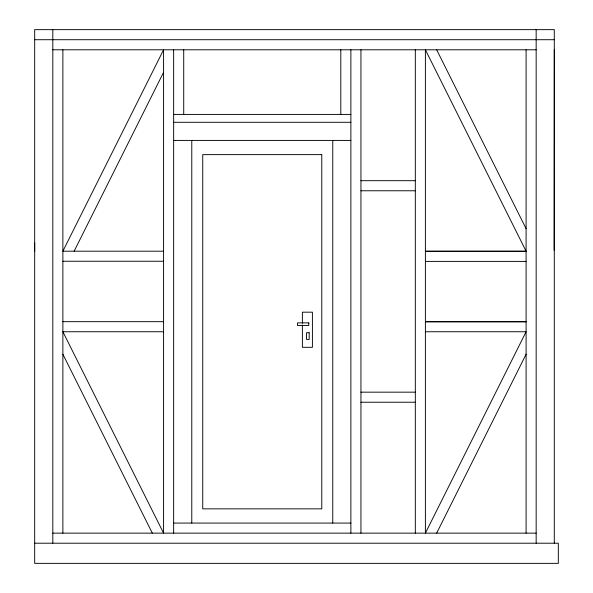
<?xml version="1.0" encoding="UTF-8"?>
<svg xmlns="http://www.w3.org/2000/svg" width="593" height="593" viewBox="0 0 593 593"><rect width="100%" height="100%" fill="white"/><g stroke="black" fill="none" stroke-linecap="round" stroke-linejoin="round"><path stroke-width="0.89" d="M34.683 251.173L34.69 243.063M554.159 250.261L554.299 49.79M74.14 251.187L163.579 72.309M436.656 533.144L526.095 354.258M34.683 39.716L554.285 39.716M52.814 49.79L536.161 49.79M173.645 114.412L350.878 114.412M173.645 122.291L350.878 122.291M173.645 140.415L350.878 140.415M360.944 180.695L415.322 180.695M360.944 190.768L415.322 190.768M163.579 251.187L62.88 251.187L163.579 49.79L163.579 533.144L62.88 331.746L163.579 331.746M425.396 251.187L526.095 251.187L425.396 49.79L425.396 533.144L526.095 331.746L425.396 331.746M425.396 251.321L526.095 251.321M62.88 261.254L163.579 261.254M425.396 261.394L526.095 261.394M62.88 321.673L163.579 321.673M425.396 321.673L526.095 321.673M425.396 321.814L526.095 321.814M360.944 392.166L415.322 392.166M360.944 402.232L415.322 402.232M173.645 523.07L350.878 523.07M52.814 533.144L536.161 533.144M34.683 543.21L558.317 543.21L558.317 563.35L34.683 563.35L34.683 29.65L554.285 29.65L554.285 543.21M436.656 49.79L526.095 228.668M62.88 354.258L152.319 533.144M536.161 29.65L536.161 543.21M526.095 49.79L526.095 533.144M415.322 49.79L415.322 533.144M360.944 49.79L360.944 533.144M350.878 49.79L350.878 533.144M340.805 49.79L340.805 114.412M332.755 140.415L332.755 523.07M302.386 323.281L302.386 312.185L312.407 312.185L312.407 347.32L302.386 347.32L302.386 325.134M191.776 140.415L191.776 523.07M183.719 49.79L183.719 114.412M173.645 49.79L173.645 533.144M62.88 49.79L62.88 533.144M52.814 29.65L52.814 543.21M321.784 154.632L202.739 154.632L202.739 508.853L321.784 508.853L321.784 154.632M308.812 322.874L297.538 322.874L297.538 325.513L308.812 325.513L308.812 322.874M309.183 332.725L306.522 332.725L306.522 339.426L309.183 339.426L309.183 332.725"/></g></svg>
